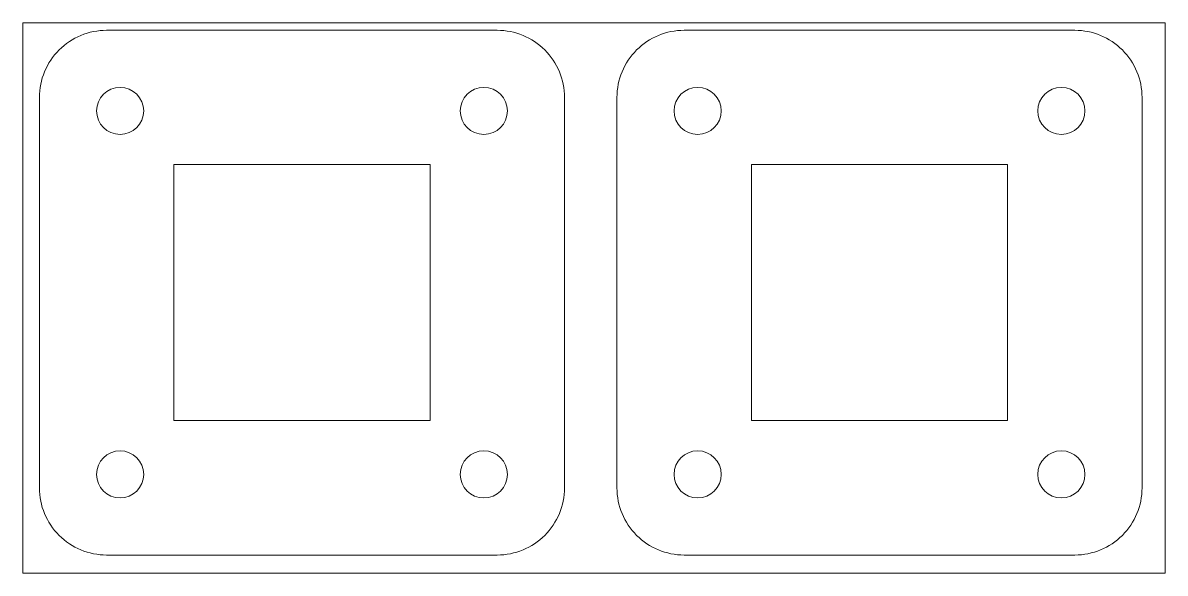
# Paper-space layout 'Black Double' of a CAD drawing. Header units: millimetres. Extents: x -0.1 to 84.9, y 166.5 to 207.5.
# The model-space entities are those that its viewports show. They can reach past a viewport. Long polylines and large blocks are cut down to what shows.
import ezdxf

# ---------------------------------------------------------------- set-up
doc = ezdxf.new("R2010")
doc.units = ezdxf.units.MM
doc.layers.add('Cuts', color=7, linetype='Continuous', lineweight=0)
doc.layers.add('Viewports', color=7, linetype='Continuous', lineweight=0, plot=False)

msp = doc.modelspace()

# ---------------------------------------------------------------- linework, layer by layer
at = {"layer": 'Cuts'}
for points in [[(-47.95, 89.278), (-18.9, 89.278, 0.414214), (-13.9, 94.278), (-13.9, 123.328, 0.414214), (-18.9, 128.328), (-47.95, 128.328, 0.414214), (-52.95, 123.328), (-52.95, 94.278, 0.414214)], [(-5, 89.278), (24.05, 89.278, 0.414214), (29.05, 94.278), (29.05, 123.328, 0.414214), (24.05, 128.328), (-5, 128.328, 0.414214), (-10, 123.328), (-10, 94.278, 0.414214)]]:
    msp.add_lwpolyline(points, format="xyb", close=True, dxfattribs=at)
for points in [[(-42.95, 99.278), (-23.9, 99.278), (-23.9, 118.328), (-42.95, 118.328)], [(0, 99.278), (19.05, 99.278), (19.05, 118.328), (0, 118.328)]]:
    msp.add_lwpolyline(points, close=True, dxfattribs=at)
for centre in [(-46.95, 122.328), (-19.9, 122.328), (-4, 122.328), (23.05, 122.328), (-46.95, 95.278), (-19.9, 95.278), (-4, 95.278), (23.05, 95.278)]:
    msp.add_circle(centre, 1.753, dxfattribs=at)

psp = doc.layouts.new('Black Double')

# ---------------------------------------------------------------- viewports
at = {"layer": 'Viewports'}
psp.add_viewport(center=(42.416, 186.98), size=(84.952, 40.95536), view_center_point=(-11.706, 108.405), view_height=40.95536, dxfattribs=at)

doc.saveas('drawing.dxf')
